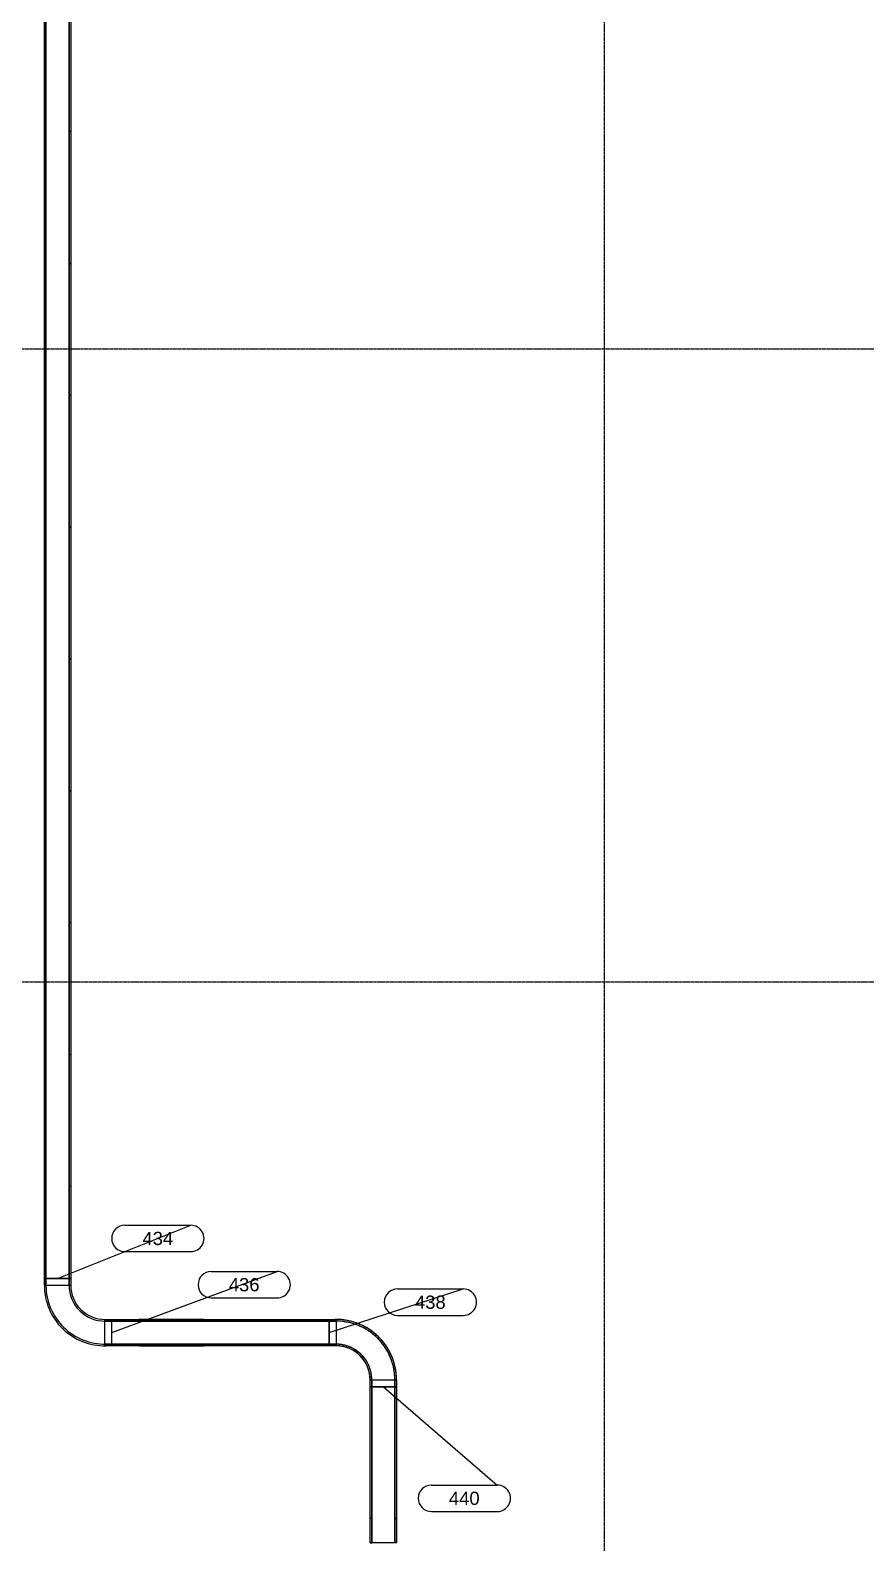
# Model space of a CAD drawing. Header units: inches. Extents: x -21257 to 11444, y 0 to 8704.
# Drawn here: x 1606 to 2366, y 3029 to 4406 of the extents above; entities that cross this region are included whole.
import ezdxf
from ezdxf.enums import TextEntityAlignment as Align

# ---------------------------------------------------------------- set-up
doc = ezdxf.new("R2010")
doc.units = ezdxf.units.IN
doc.header["$MEASUREMENT"] = 0
doc.linetypes.add('CENTER2', pattern=[1.125, 0.75, -0.125, 0.125, -0.125])
for name, color, linetype in [('400-CONV-LAYOUT', 1, 'Continuous'), ('400-CONV-NUMBERS', 1, 'Continuous'), ('Bldg_Cline', 8, 'CENTER2')]:
    doc.layers.add(name, color=color, linetype=linetype)
doc.styles.get("Standard").update_dxf_attribs({"font": 'helvl.shx'})

# ---------------------------------------------------------------- blocks, each defined once
blk = doc.blocks.new('DCBLOCK')
at = {"linetype": 'Continuous'}
for p, q in [((-0.625, 0), (0, 0)), ((-0.625, -0.25), (0, -0.25))]:
    blk.add_line(p, q, dxfattribs=at)
for centre, start, end in [((-0.625, -0.125), 90, 269.9999), ((0, -0.125), 269.9999, 90)]:
    blk.add_arc(centre, 0.125, start, end)
blk.add_attdef('FORTNAITEM', text='', height=0.125).set_placement((-0.313, -0.125), align=Align.MIDDLE_CENTER)
at = {"flags": 1}
blk.add_attdef('SERIALNUM', (-0.625, -0.344), '', height=0.125, dxfattribs=at)
blk = doc.blocks.new('Promise-US15-100330-00-10-003 Bldg Colums')
at = {"layer": 'Bldg_Cline'}
for p, q in [((1200, 7192), (1200, 8)), ((72, 3600), (6000, 3600)), ((72, 3024), (6000, 3024))]:
    blk.add_line(p, q, dxfattribs=at)

msp = doc.modelspace()

# ---------------------------------------------------------------- linework, layer by layer
at = {"layer": '400-CONV-LAYOUT', "linetype": 'Continuous'}
for p, q in [((1620.2, 4313.4, 330), (1618.7, 4313.4, 330)), ((1620.2, 4313.4, 323.5), (1618.7, 4313.4, 323.5)), ((1620.2, 4313.4, 330), (1620.2, 4313.4, 323.5)), ((1642.7, 4313.4, 330), (1641.2, 4313.4, 330)), ((1641.2, 4313.4, 330), (1641.2, 4313.4, 323.5)), ((1641.2, 4313.4, 323.5), (1642.7, 4313.4, 323.5)), ((1620.2, 4193.4, 330), (1618.7, 4193.4, 330)), ((1620.2, 4193.4, 323.5), (1618.7, 4193.4, 323.5)), ((1620.2, 4193.4, 330), (1620.2, 4193.4, 323.5)), ((1642.7, 4193.4, 330), (1641.2, 4193.4, 330)), ((1641.2, 4193.4, 330), (1641.2, 4193.4, 323.5)), ((1641.2, 4193.4, 323.5), (1642.7, 4193.4, 323.5)), ((1620.2, 4073.4, 330), (1618.7, 4073.4, 330)), ((1620.2, 4073.4, 323.5), (1618.7, 4073.4, 323.5)), ((1620.2, 4073.4, 330), (1620.2, 4073.4, 323.5)), ((1642.7, 4073.4, 330), (1641.2, 4073.4, 330)), ((1641.2, 4073.4, 330), (1641.2, 4073.4, 323.5)), ((1641.2, 4073.4, 323.5), (1642.7, 4073.4, 323.5)), ((1620.2, 3953.4, 330), (1618.7, 3953.4, 330)), ((1620.2, 3953.4, 323.5), (1618.7, 3953.4, 323.5)), ((1620.2, 3953.4, 330), (1620.2, 3953.4, 323.5)), ((1642.7, 3953.4, 330), (1641.2, 3953.4, 330)), ((1641.2, 3953.4, 330), (1641.2, 3953.4, 323.5)), ((1641.2, 3953.4, 323.5), (1642.7, 3953.4, 323.5)), ((1620.2, 3833.4, 330), (1618.7, 3833.4, 330)), ((1620.2, 3833.4, 323.5), (1618.7, 3833.4, 323.5)), ((1620.2, 3833.4, 330), (1620.2, 3833.4, 323.5)), ((1642.7, 3833.4, 330), (1641.2, 3833.4, 330)), ((1641.2, 3833.4, 330), (1641.2, 3833.4, 323.5)), ((1641.2, 3833.4, 323.5), (1642.7, 3833.4, 323.5)), ((1620.2, 3713.4, 330), (1618.7, 3713.4, 330)), ((1620.2, 3713.4, 323.5), (1618.7, 3713.4, 323.5)), ((1620.2, 3713.4, 330), (1620.2, 3713.4, 323.5)), ((1642.7, 3713.4, 330), (1641.2, 3713.4, 330)), ((1641.2, 3713.4, 330), (1641.2, 3713.4, 323.5)), ((1641.2, 3713.4, 323.5), (1642.7, 3713.4, 323.5)), ((1620.2, 3593.4, 330), (1618.7, 3593.4, 330)), ((1620.2, 3593.4, 323.5), (1618.7, 3593.4, 323.5)), ((1620.2, 3593.4, 330), (1620.2, 3593.4, 323.5)), ((1642.7, 3593.4, 330), (1641.2, 3593.4, 330)), ((1641.2, 3593.4, 330), (1641.2, 3593.4, 323.5)), ((1641.2, 3593.4, 323.5), (1642.7, 3593.4, 323.5)), ((1620.2, 3473.4, 330), (1618.7, 3473.4, 330)), ((1620.2, 3473.4, 323.5), (1618.7, 3473.4, 323.5)), ((1620.2, 3473.4, 330), (1620.2, 3473.4, 323.5)), ((1642.7, 3473.4, 330), (1641.2, 3473.4, 330)), ((1641.2, 3473.4, 330), (1641.2, 3473.4, 323.5)), ((1641.2, 3473.4, 323.5), (1642.7, 3473.4, 323.5)), ((1620.2, 3353.4, 330), (1618.7, 3353.4, 330)), ((1620.2, 3353.4, 323.5), (1618.7, 3353.4, 323.5)), ((1620.2, 3353.4, 330), (1620.2, 3353.4, 323.5)), ((1642.7, 3353.4, 330), (1641.2, 3353.4, 330)), ((1641.2, 3353.4, 330), (1641.2, 3353.4, 323.5)), ((1641.2, 3353.4, 323.5), (1642.7, 3353.4, 323.5)), ((1620.2, 3269.4, 320.5), (1618.7, 3269.4, 320.5)), ((1620.2, 3269.4, 330), (1618.7, 3269.4, 330)), ((1620.2, 3269.4, 323.5), (1618.7, 3269.4, 323.5)), ((1618.7, 3269.4, 330), (1620.2, 3269.4, 330)), ((1620.2, 3263.2, 320.5), (1618.7, 3263.2, 320.5)), ((1618.7, 3263.2, 330), (1620.2, 3263.2, 330)), ((1620.2, 3269.4, 330), (1620.2, 3269.4, 320.5)), ((1620.2, 3269.4, 330), (1620.2, 3269.4, 323.5)), ((1620.2, 3263.2, 330), (1620.2, 3263.2, 320.5)), ((1641.2, 3269.4, 320.5), (1642.7, 3269.4, 320.5)), ((1641.2, 3269.4, 330), (1641.2, 3269.4, 320.5)), ((1642.7, 3269.4, 330), (1641.2, 3269.4, 330)), ((1642.7, 3269.4, 323.5), (1641.2, 3269.4, 323.5)), ((1641.2, 3269.4, 323.5), (1641.2, 3269.4, 330)), ((1642.7, 3269.4, 330), (1641.2, 3269.4, 330)), ((1642.7, 3263.2, 320.5), (1641.2, 3263.2, 320.5)), ((1641.2, 3263.2, 320.5), (1641.2, 3263.2, 330)), ((1642.7, 3263.2, 330), (1641.2, 3263.2, 330)), ((1673.7, 3230.7, 320.5), (1673.7, 3232.2, 320.5)), ((1673.7, 3232.2, 330), (1673.7, 3230.7, 330)), ((1673.7, 3230.7, 330), (1673.7, 3230.7, 320.5)), ((1679.9, 3232.2, 320.5), (1679.9, 3230.7, 320.5)), ((1679.9, 3232.2, 330), (1679.9, 3230.7, 330)), ((1679.9, 3230.7, 320.5), (1679.9, 3230.7, 330)), ((1680, 3230.7, 323.5), (1680, 3232.2, 323.5)), ((1680, 3232.2, 330), (1680, 3230.7, 330)), ((1680, 3230.7, 330), (1680, 3230.7, 323.5)), ((1800, 3230.7, 323.5), (1800, 3232.2, 323.5)), ((1800, 3232.2, 330), (1800, 3230.7, 330)), ((1800, 3230.7, 330), (1800, 3230.7, 323.5)), ((1878, 3230.7, 320.5), (1878, 3232.2, 320.5)), ((1878, 3232.2, 330), (1878, 3230.7, 330)), ((1878, 3232.2, 323.5), (1878, 3230.7, 323.5)), ((1878, 3232.2, 330), (1878, 3230.7, 330)), ((1878, 3230.7, 330), (1878, 3230.7, 320.5)), ((1878, 3230.7, 323.5), (1878, 3230.7, 330)), ((1884.2, 3232.2, 320.5), (1884.2, 3230.7, 320.5)), ((1884.2, 3232.2, 330), (1884.2, 3230.7, 330)), ((1884.2, 3230.7, 320.5), (1884.2, 3230.7, 330)), ((1673.7, 3209.7, 320.5), (1673.7, 3208.2, 320.5)), ((1673.7, 3209.7, 330), (1673.7, 3209.7, 320.5)), ((1673.7, 3209.7, 330), (1673.7, 3208.2, 330)), ((1679.9, 3209.7, 320.5), (1679.9, 3208.2, 320.5)), ((1679.9, 3209.7, 330), (1679.9, 3209.7, 320.5)), ((1679.9, 3208.2, 330), (1679.9, 3209.7, 330)), ((1680, 3209.7, 323.5), (1680, 3208.2, 323.5)), ((1680, 3209.7, 330), (1680, 3209.7, 323.5)), ((1680, 3209.7, 330), (1680, 3208.2, 330)), ((1800, 3209.7, 323.5), (1800, 3208.2, 323.5)), ((1800, 3209.7, 330), (1800, 3209.7, 323.5)), ((1800, 3209.7, 330), (1800, 3208.2, 330)), ((1878, 3209.7, 320.5), (1878, 3208.2, 320.5)), ((1878, 3209.7, 330), (1878, 3209.7, 320.5)), ((1878, 3209.7, 330), (1878, 3208.2, 330)), ((1878, 3209.7, 323.5), (1878, 3208.2, 323.5)), ((1878, 3209.7, 330), (1878, 3209.7, 323.5)), ((1878, 3208.2, 330), (1878, 3209.7, 330)), ((1884.2, 3209.7, 320.5), (1884.2, 3208.2, 320.5)), ((1884.2, 3209.7, 330), (1884.2, 3209.7, 320.5)), ((1884.2, 3208.2, 330), (1884.2, 3209.7, 330)), ((1916.7, 3177.2, 320.5), (1915.2, 3177.2, 320.5)), ((1916.7, 3177.2, 330), (1915.2, 3177.2, 330)), ((1916.7, 3170.9, 323.5), (1915.2, 3170.9, 323.5)), ((1916.7, 3170.9, 330), (1915.2, 3170.9, 330)), ((1916.7, 3170.9, 320.5), (1915.2, 3170.9, 320.5)), ((1915.2, 3170.9, 330), (1916.7, 3170.9, 330)), ((1916.7, 3177.2, 330), (1916.7, 3177.2, 320.5)), ((1916.7, 3170.9, 330), (1916.7, 3170.9, 323.5)), ((1916.7, 3170.9, 330), (1916.7, 3170.9, 320.5)), ((1937.7, 3177.2, 320.5), (1939.2, 3177.2, 320.5)), ((1937.7, 3177.2, 330), (1937.7, 3177.2, 320.5)), ((1939.2, 3177.2, 330), (1937.7, 3177.2, 330)), ((1937.7, 3170.9, 323.5), (1939.2, 3170.9, 323.5)), ((1937.7, 3170.9, 330), (1937.7, 3170.9, 323.5)), ((1939.2, 3170.9, 330), (1937.7, 3170.9, 330)), ((1939.2, 3170.9, 320.5), (1937.7, 3170.9, 320.5)), ((1937.7, 3170.9, 320.5), (1937.7, 3170.9, 330)), ((1939.2, 3170.9, 330), (1937.7, 3170.9, 330)), ((1916.7, 3050.9, 330), (1915.2, 3050.9, 330)), ((1916.7, 3050.9, 323.5), (1915.2, 3050.9, 323.5)), ((1916.7, 3050.9, 330), (1916.7, 3050.9, 323.5)), ((1939.2, 3050.9, 330), (1937.7, 3050.9, 330)), ((1937.7, 3050.9, 330), (1937.7, 3050.9, 323.5)), ((1937.7, 3050.9, 323.5), (1939.2, 3050.9, 323.5)), ((1915.2, 3028.9, 330), (1916.7, 3028.9, 330)), ((1916.7, 3028.9, 323.5), (1915.2, 3028.9, 323.5)), ((1916.7, 3028.9, 330), (1916.7, 3028.9, 323.5)), ((1939.2, 3028.9, 330), (1937.7, 3028.9, 330)), ((1937.7, 3028.9, 323.5), (1937.7, 3028.9, 330)), ((1939.2, 3028.9, 323.5), (1937.7, 3028.9, 323.5))]:
    msp.add_line(p, q, dxfattribs=at)
at = {"layer": '400-CONV-LAYOUT'}
for points in [[(1939.2, 3177.2, 320.5), (1939.2, 3178.1, 320.5), (1939.2, 3179.1, 320.5), (1939.1, 3180.1, 320.5), (1939.1, 3181.1, 320.5), (1939, 3182, 320.5), (1938.9, 3183, 320.5), (1938.8, 3184, 320.5), (1938.7, 3184.9, 320.5), (1938.5, 3185.9, 320.5), (1938.4, 3186.8, 320.5), (1938.2, 3187.8, 320.5), (1938, 3188.7, 320.5), (1937.8, 3189.7, 320.5), (1937.5, 3190.6, 320.5), (1937.3, 3191.6, 320.5), (1937, 3192.5, 320.5), (1936.8, 3193.4, 320.5), (1936.5, 3194.4, 320.5), (1936.2, 3195.3, 320.5), (1935.8, 3196.2, 320.5), (1935.5, 3197.1, 320.5), (1935.1, 3198, 320.5), (1934.7, 3198.9, 320.5), (1934.4, 3199.8, 320.5), (1934, 3200.7, 320.5), (1933.5, 3201.5, 320.5), (1933.1, 3202.4, 320.5), (1932.6, 3203.3, 320.5), (1932.2, 3204.1, 320.5), (1931.7, 3205, 320.5), (1931.2, 3205.8, 320.5), (1930.7, 3206.6, 320.5), (1930.2, 3207.4, 320.5), (1929.6, 3208.2, 320.5), (1929.1, 3209, 320.5), (1928.5, 3209.8, 320.5), (1927.9, 3210.6, 320.5), (1927.3, 3211.4, 320.5), (1926.7, 3212.1, 320.5), (1926.1, 3212.9, 320.5), (1925.4, 3213.6, 320.5), (1924.8, 3214.3, 320.5), (1924.1, 3215, 320.5), (1923.5, 3215.7, 320.5), (1922.8, 3216.4, 320.5), (1922.1, 3217.1, 320.5), (1921.4, 3217.7, 320.5), (1920.6, 3218.4, 320.5), (1919.9, 3219, 320.5), (1919.2, 3219.6, 320.5), (1918.4, 3220.3, 320.5), (1917.6, 3220.9, 320.5), (1916.9, 3221.4, 320.5), (1916.1, 3222, 320.5), (1915.3, 3222.6, 320.5), (1914.5, 3223.1, 320.5), (1913.7, 3223.6, 320.5), (1912.8, 3224.1, 320.5), (1912, 3224.6, 320.5), (1911.2, 3225.1, 320.5), (1910.3, 3225.6, 320.5), (1909.5, 3226, 320.5), (1908.6, 3226.5, 320.5), (1907.7, 3226.9, 320.5), (1906.8, 3227.3, 320.5), (1905.9, 3227.7, 320.5), (1905, 3228.1, 320.5), (1904.1, 3228.4, 320.5), (1903.2, 3228.8, 320.5), (1902.3, 3229.1, 320.5), (1901.4, 3229.4, 320.5), (1900.5, 3229.7, 320.5), (1899.6, 3230, 320.5), (1898.6, 3230.3, 320.5), (1897.7, 3230.5, 320.5), (1896.7, 3230.7, 320.5), (1895.8, 3230.9, 320.5), (1894.8, 3231.1, 320.5), (1893.9, 3231.3, 320.5), (1892.9, 3231.5, 320.5), (1892, 3231.6, 320.5), (1891, 3231.8, 320.5), (1890, 3231.9, 320.5), (1889.1, 3232, 320.5), (1888.1, 3232, 320.5), (1887.1, 3232.1, 320.5), (1886.2, 3232.1, 320.5), (1885.2, 3232.2, 320.5), (1884.2, 3232.2, 320.5)], [(1937.7, 3177.2, 320.5), (1937.7, 3178.1, 320.5), (1937.7, 3179.1, 320.5), (1937.6, 3180, 320.5), (1937.6, 3180.9, 320.5), (1937.5, 3181.9, 320.5), (1937.4, 3182.8, 320.5), (1937.3, 3183.8, 320.5), (1937.2, 3184.7, 320.5), (1937, 3185.6, 320.5), (1936.9, 3186.6, 320.5), (1936.7, 3187.5, 320.5), (1936.5, 3188.4, 320.5), (1936.3, 3189.3, 320.5), (1936.1, 3190.3, 320.5), (1935.9, 3191.2, 320.5), (1935.6, 3192.1, 320.5), (1935.3, 3193, 320.5), (1935, 3193.9, 320.5), (1934.7, 3194.8, 320.5), (1934.4, 3195.7, 320.5), (1934.1, 3196.5, 320.5), (1933.7, 3197.4, 320.5), (1933.4, 3198.3, 320.5), (1933, 3199.2, 320.5), (1932.6, 3200, 320.5), (1932.2, 3200.9, 320.5), (1931.8, 3201.7, 320.5), (1931.3, 3202.5, 320.5), (1930.9, 3203.4, 320.5), (1930.4, 3204.2, 320.5), (1929.9, 3205, 320.5), (1929.4, 3205.8, 320.5), (1928.9, 3206.6, 320.5), (1928.4, 3207.4, 320.5), (1927.8, 3208.2, 320.5), (1927.3, 3208.9, 320.5), (1926.7, 3209.7, 320.5), (1926.1, 3210.4, 320.5), (1925.5, 3211.2, 320.5), (1924.9, 3211.9, 320.5), (1924.3, 3212.6, 320.5), (1923.7, 3213.3, 320.5), (1923, 3214, 320.5), (1922.4, 3214.7, 320.5), (1921.7, 3215.3, 320.5), (1921, 3216, 320.5), (1920.3, 3216.6, 320.5), (1919.6, 3217.3, 320.5), (1918.9, 3217.9, 320.5), (1918.2, 3218.5, 320.5), (1917.5, 3219.1, 320.5), (1916.7, 3219.7, 320.5), (1916, 3220.2, 320.5), (1915.2, 3220.8, 320.5), (1914.4, 3221.3, 320.5), (1913.7, 3221.8, 320.5), (1912.9, 3222.4, 320.5), (1912.1, 3222.9, 320.5), (1911.2, 3223.3, 320.5), (1910.4, 3223.8, 320.5), (1909.6, 3224.3, 320.5), (1908.8, 3224.7, 320.5), (1907.9, 3225.1, 320.5), (1907.1, 3225.5, 320.5), (1906.2, 3225.9, 320.5), (1905.4, 3226.3, 320.5), (1904.5, 3226.7, 320.5), (1903.6, 3227, 320.5), (1902.7, 3227.4, 320.5), (1901.8, 3227.7, 320.5), (1900.9, 3228, 320.5), (1900, 3228.3, 320.5), (1899.1, 3228.6, 320.5), (1898.2, 3228.8, 320.5), (1897.3, 3229, 320.5), (1896.4, 3229.3, 320.5), (1895.5, 3229.5, 320.5), (1894.5, 3229.7, 320.5), (1893.6, 3229.8, 320.5), (1892.7, 3230, 320.5), (1891.8, 3230.1, 320.5), (1890.8, 3230.3, 320.5), (1889.9, 3230.4, 320.5), (1888.9, 3230.5, 320.5), (1888, 3230.5, 320.5), (1887.1, 3230.6, 320.5), (1886.1, 3230.6, 320.5), (1885.2, 3230.7, 320.5), (1884.2, 3230.7, 320.5)], [(1916.7, 3177.2, 320.5), (1916.7, 3177.7, 320.5), (1916.7, 3178.3, 320.5), (1916.7, 3178.9, 320.5), (1916.6, 3179.5, 320.5), (1916.6, 3180, 320.5), (1916.5, 3180.6, 320.5), (1916.5, 3181.2, 320.5), (1916.4, 3181.7, 320.5), (1916.3, 3182.3, 320.5), (1916.2, 3182.9, 320.5), (1916.1, 3183.4, 320.5), (1916, 3184, 320.5), (1915.9, 3184.6, 320.5), (1915.7, 3185.1, 320.5), (1915.6, 3185.7, 320.5), (1915.4, 3186.2, 320.5), (1915.3, 3186.8, 320.5), (1915.1, 3187.3, 320.5), (1914.9, 3187.9, 320.5), (1914.7, 3188.4, 320.5), (1914.5, 3188.9, 320.5), (1914.3, 3189.5, 320.5), (1914.1, 3190, 320.5), (1913.8, 3190.5, 320.5), (1913.6, 3191.1, 320.5), (1913.4, 3191.6, 320.5), (1913.1, 3192.1, 320.5), (1912.8, 3192.6, 320.5), (1912.6, 3193.1, 320.5), (1912.3, 3193.6, 320.5), (1912, 3194.1, 320.5), (1911.7, 3194.6, 320.5), (1911.4, 3195, 320.5), (1911, 3195.5, 320.5), (1910.7, 3196, 320.5), (1910.4, 3196.5, 320.5), (1910, 3196.9, 320.5), (1909.7, 3197.4, 320.5), (1909.3, 3197.8, 320.5), (1909, 3198.3, 320.5), (1908.6, 3198.7, 320.5), (1908.2, 3199.1, 320.5), (1907.8, 3199.5, 320.5), (1907.4, 3199.9, 320.5), (1907, 3200.4, 320.5), (1906.6, 3200.8, 320.5), (1906.2, 3201.1, 320.5), (1905.7, 3201.5, 320.5), (1905.3, 3201.9, 320.5), (1904.9, 3202.3, 320.5), (1904.4, 3202.6, 320.5), (1904, 3203, 320.5), (1903.5, 3203.3, 320.5), (1903, 3203.7, 320.5), (1902.6, 3204, 320.5), (1902.1, 3204.3, 320.5), (1901.6, 3204.6, 320.5), (1901.1, 3204.9, 320.5), (1900.6, 3205.2, 320.5), (1900.1, 3205.5, 320.5), (1899.6, 3205.8, 320.5), (1899.1, 3206.1, 320.5), (1898.6, 3206.3, 320.5), (1898.1, 3206.6, 320.5), (1897.6, 3206.8, 320.5), (1897.1, 3207, 320.5), (1896.5, 3207.3, 320.5), (1896, 3207.5, 320.5), (1895.5, 3207.7, 320.5), (1894.9, 3207.9, 320.5), (1894.4, 3208, 320.5), (1893.8, 3208.2, 320.5), (1893.3, 3208.4, 320.5), (1892.7, 3208.5, 320.5), (1892.2, 3208.7, 320.5), (1891.6, 3208.8, 320.5), (1891.1, 3208.9, 320.5), (1890.5, 3209.1, 320.5), (1889.9, 3209.2, 320.5), (1889.4, 3209.3, 320.5), (1888.8, 3209.3, 320.5), (1888.2, 3209.4, 320.5), (1887.7, 3209.5, 320.5), (1887.1, 3209.5, 320.5), (1886.5, 3209.6, 320.5), (1885.9, 3209.6, 320.5), (1885.4, 3209.7, 320.5), (1884.8, 3209.7, 320.5), (1884.2, 3209.7, 320.5)], [(1915.2, 3177.2, 320.5), (1915.2, 3177.7, 320.5), (1915.2, 3178.3, 320.5), (1915.2, 3178.8, 320.5), (1915.1, 3179.4, 320.5), (1915.1, 3179.9, 320.5), (1915, 3180.4, 320.5), (1915, 3181, 320.5), (1914.9, 3181.5, 320.5), (1914.8, 3182.1, 320.5), (1914.7, 3182.6, 320.5), (1914.6, 3183.2, 320.5), (1914.5, 3183.7, 320.5), (1914.4, 3184.2, 320.5), (1914.3, 3184.8, 320.5), (1914.1, 3185.3, 320.5), (1914, 3185.8, 320.5), (1913.8, 3186.3, 320.5), (1913.7, 3186.9, 320.5), (1913.5, 3187.4, 320.5), (1913.3, 3187.9, 320.5), (1913.1, 3188.4, 320.5), (1912.9, 3188.9, 320.5), (1912.7, 3189.4, 320.5), (1912.5, 3189.9, 320.5), (1912.2, 3190.4, 320.5), (1912, 3190.9, 320.5), (1911.8, 3191.4, 320.5), (1911.5, 3191.9, 320.5), (1911.2, 3192.4, 320.5), (1911, 3192.8, 320.5), (1910.7, 3193.3, 320.5), (1910.4, 3193.8, 320.5), (1910.1, 3194.2, 320.5), (1909.8, 3194.7, 320.5), (1909.5, 3195.1, 320.5), (1909.2, 3195.6, 320.5), (1908.8, 3196, 320.5), (1908.5, 3196.4, 320.5), (1908.2, 3196.9, 320.5), (1907.8, 3197.3, 320.5), (1907.5, 3197.7, 320.5), (1907.1, 3198.1, 320.5), (1906.7, 3198.5, 320.5), (1906.3, 3198.9, 320.5), (1905.9, 3199.3, 320.5), (1905.6, 3199.7, 320.5), (1905.2, 3200, 320.5), (1904.7, 3200.4, 320.5), (1904.3, 3200.8, 320.5), (1903.9, 3201.1, 320.5), (1903.5, 3201.5, 320.5), (1903.1, 3201.8, 320.5), (1902.6, 3202.1, 320.5), (1902.2, 3202.4, 320.5), (1901.7, 3202.8, 320.5), (1901.3, 3203.1, 320.5), (1900.8, 3203.4, 320.5), (1900.3, 3203.6, 320.5), (1899.9, 3203.9, 320.5), (1899.4, 3204.2, 320.5), (1898.9, 3204.5, 320.5), (1898.4, 3204.7, 320.5), (1898, 3205, 320.5), (1897.5, 3205.2, 320.5), (1897, 3205.4, 320.5), (1896.5, 3205.7, 320.5), (1896, 3205.9, 320.5), (1895.5, 3206.1, 320.5), (1894.9, 3206.3, 320.5), (1894.4, 3206.4, 320.5), (1893.9, 3206.6, 320.5), (1893.4, 3206.8, 320.5), (1892.9, 3206.9, 320.5), (1892.3, 3207.1, 320.5), (1891.8, 3207.2, 320.5), (1891.3, 3207.4, 320.5), (1890.7, 3207.5, 320.5), (1890.2, 3207.6, 320.5), (1889.7, 3207.7, 320.5), (1889.1, 3207.8, 320.5), (1888.6, 3207.9, 320.5), (1888, 3207.9, 320.5), (1887.5, 3208, 320.5), (1887, 3208.1, 320.5), (1886.4, 3208.1, 320.5), (1885.9, 3208.1, 320.5), (1885.3, 3208.2, 320.5), (1884.8, 3208.2, 320.5), (1884.2, 3208.2, 320.5)]]:
    msp.add_polyline3d(points, dxfattribs=at)
for centre, radius, start, end in [((1673.7, 3263.2, 320.5), 55, 180, 271), ((1673.7, 3263.2, 330), 55, 180, 271), ((1673.7, 3263.2, 320.5), 53.5, 180, 271), ((1673.7, 3263.2, 330), 53.5, 180, 271), ((1673.7, 3263.2, 320.5), 32.5, 180, 271), ((1673.7, 3263.2, 330), 32.5, 180, 271), ((1673.7, 3263.2, 320.5), 31, 180, 271), ((1673.7, 3263.2, 330), 31, 180, 271), ((1884.2, 3177.2, 330), 55, 360, 91), ((1884.2, 3177.2, 330), 53.5, 360, 91), ((1884.2, 3177.2, 330), 32.5, 360, 91), ((1884.2, 3177.2, 330), 31, 360, 91)]:
    msp.add_arc(centre, radius, start, end, dxfattribs=at)
for points in [[(1620.2, 4553.4, 330), (1620.2, 3269.4, 330), (1618.7, 3269.4, 330), (1618.7, 4553.4, 330)], [(1620.2, 4553.4, 323.5), (1620.2, 3269.4, 323.5), (1618.7, 3269.4, 323.5), (1618.7, 4553.4, 323.5)], [(1620.2, 4553.4, 330), (1620.2, 3269.4, 330), (1620.2, 3269.4, 323.5), (1620.2, 4553.4, 323.5)], [(1641.2, 4553.4, 330), (1641.2, 3269.4, 330), (1620.2, 3269.4, 330), (1620.2, 4553.4, 330)], [(1642.7, 4553.4, 330), (1642.7, 3269.4, 330), (1641.2, 3269.4, 330), (1641.2, 4553.4, 330)], [(1642.7, 4553.4, 323.5), (1642.7, 3269.4, 323.5), (1641.2, 3269.4, 323.5), (1641.2, 4553.4, 323.5)], [(1641.2, 4553.4, 330), (1641.2, 3269.4, 330), (1641.2, 3269.4, 323.5), (1641.2, 4553.4, 323.5)], [(1620.2, 3269.4, 320.5), (1620.2, 3263.2, 320.5), (1618.7, 3263.2, 320.5), (1618.7, 3269.4, 320.5)], [(1620.2, 3269.4, 330), (1620.2, 3263.2, 330), (1618.7, 3263.2, 330), (1618.7, 3269.4, 330)], [(1641.2, 3269.4, 330), (1641.2, 3263.2, 330), (1620.2, 3263.2, 330), (1620.2, 3269.4, 330)], [(1620.2, 3269.4, 330), (1620.2, 3263.2, 330), (1620.2, 3263.2, 320.5), (1620.2, 3269.4, 320.5)], [(1641.2, 3269.4, 330), (1641.2, 3263.2, 330), (1641.2, 3263.2, 320.5), (1641.2, 3269.4, 320.5)], [(1642.7, 3269.4, 320.5), (1642.7, 3263.2, 320.5), (1641.2, 3263.2, 320.5), (1641.2, 3269.4, 320.5)], [(1642.7, 3269.4, 330), (1642.7, 3263.2, 330), (1641.2, 3263.2, 330), (1641.2, 3269.4, 330)], [(1673.7, 3232.2, 320.5), (1679.9, 3232.2, 320.5), (1679.9, 3230.7, 320.5), (1673.7, 3230.7, 320.5)], [(1673.7, 3232.2, 330), (1679.9, 3232.2, 330), (1679.9, 3230.7, 330), (1673.7, 3230.7, 330)], [(1673.7, 3230.7, 330), (1679.9, 3230.7, 330), (1679.9, 3209.7, 330), (1673.7, 3209.7, 330)], [(1673.7, 3230.7, 330), (1679.9, 3230.7, 330), (1679.9, 3230.7, 320.5), (1673.7, 3230.7, 320.5)], [(1680, 3232.2, 323.5), (1878, 3232.2, 323.5), (1878, 3230.7, 323.5), (1680, 3230.7, 323.5)], [(1680, 3232.2, 330), (1878, 3232.2, 330), (1878, 3230.7, 330), (1680, 3230.7, 330)], [(1680, 3230.7, 330), (1878, 3230.7, 330), (1878, 3209.7, 330), (1680, 3209.7, 330)], [(1680, 3230.7, 330), (1878, 3230.7, 330), (1878, 3230.7, 323.5), (1680, 3230.7, 323.5)], [(1726, 3232.2, 323.5), (1726, 3232.2, 311.2), (1705, 3232.2, 323.5), (1726, 3232.2, 323.5)], [(1764.2, 3232.2, 323.5), (1764.2, 3232.2, 311.2), (1726, 3232.2, 311.2), (1726, 3232.2, 323.5)], [(1878, 3232.2, 320.5), (1884.2, 3232.2, 320.5), (1884.2, 3230.7, 320.5), (1878, 3230.7, 320.5)], [(1878, 3232.2, 330), (1884.2, 3232.2, 330), (1884.2, 3230.7, 330), (1878, 3230.7, 330)], [(1878, 3230.7, 330), (1884.2, 3230.7, 330), (1884.2, 3209.7, 330), (1878, 3209.7, 330)], [(1878, 3230.7, 330), (1884.2, 3230.7, 330), (1884.2, 3230.7, 320.5), (1878, 3230.7, 320.5)], [(1673.7, 3209.7, 330), (1679.9, 3209.7, 330), (1679.9, 3209.7, 320.5), (1673.7, 3209.7, 320.5)], [(1673.7, 3209.7, 320.5), (1679.9, 3209.7, 320.5), (1679.9, 3208.2, 320.5), (1673.7, 3208.2, 320.5)], [(1673.7, 3209.7, 330), (1679.9, 3209.7, 330), (1679.9, 3208.2, 330), (1673.7, 3208.2, 330)], [(1680, 3209.7, 330), (1878, 3209.7, 330), (1878, 3209.7, 323.5), (1680, 3209.7, 323.5)], [(1680, 3209.7, 323.5), (1878, 3209.7, 323.5), (1878, 3208.2, 323.5), (1680, 3208.2, 323.5)], [(1680, 3209.7, 330), (1878, 3209.7, 330), (1878, 3208.2, 330), (1680, 3208.2, 330)], [(1726, 3208.2, 323.5), (1726, 3208.2, 311.2), (1705, 3208.2, 323.5), (1726, 3208.2, 323.5)], [(1764.2, 3208.2, 323.5), (1764.2, 3208.2, 311.2), (1726, 3208.2, 311.2), (1726, 3208.2, 323.5)], [(1878, 3209.7, 330), (1884.2, 3209.7, 330), (1884.2, 3209.7, 320.5), (1878, 3209.7, 320.5)], [(1878, 3209.7, 320.5), (1884.2, 3209.7, 320.5), (1884.2, 3208.2, 320.5), (1878, 3208.2, 320.5)], [(1878, 3209.7, 330), (1884.2, 3209.7, 330), (1884.2, 3208.2, 330), (1878, 3208.2, 330)], [(1916.7, 3177.2, 320.5), (1916.7, 3170.9, 320.5), (1915.2, 3170.9, 320.5), (1915.2, 3177.2, 320.5)], [(1916.7, 3177.2, 330), (1916.7, 3170.9, 330), (1915.2, 3170.9, 330), (1915.2, 3177.2, 330)], [(1916.7, 3170.9, 330), (1916.7, 3028.9, 330), (1915.2, 3028.9, 330), (1915.2, 3170.9, 330)], [(1916.7, 3170.9, 323.5), (1916.7, 3028.9, 323.5), (1915.2, 3028.9, 323.5), (1915.2, 3170.9, 323.5)], [(1937.7, 3177.2, 330), (1937.7, 3170.9, 330), (1916.7, 3170.9, 330), (1916.7, 3177.2, 330)], [(1916.7, 3177.2, 330), (1916.7, 3170.9, 330), (1916.7, 3170.9, 320.5), (1916.7, 3177.2, 320.5)], [(1916.7, 3170.9, 330), (1916.7, 3028.9, 330), (1916.7, 3028.9, 323.5), (1916.7, 3170.9, 323.5)], [(1937.7, 3170.9, 330), (1937.7, 3028.9, 330), (1916.7, 3028.9, 330), (1916.7, 3170.9, 330)], [(1937.7, 3177.2, 330), (1937.7, 3170.9, 330), (1937.7, 3170.9, 320.5), (1937.7, 3177.2, 320.5)], [(1939.2, 3177.2, 320.5), (1939.2, 3170.9, 320.5), (1937.7, 3170.9, 320.5), (1937.7, 3177.2, 320.5)], [(1939.2, 3177.2, 330), (1939.2, 3170.9, 330), (1937.7, 3170.9, 330), (1937.7, 3177.2, 330)], [(1939.2, 3170.9, 330), (1939.2, 3028.9, 330), (1937.7, 3028.9, 330), (1937.7, 3170.9, 330)], [(1939.2, 3170.9, 323.5), (1939.2, 3028.9, 323.5), (1937.7, 3028.9, 323.5), (1937.7, 3170.9, 323.5)], [(1937.7, 3170.9, 330), (1937.7, 3028.9, 330), (1937.7, 3028.9, 323.5), (1937.7, 3170.9, 323.5)]]:
    msp.add_3dface(points, dxfattribs=at)
at = {"layer": '400-CONV-LAYOUT', "invisible_edges": 15}
for points in [[(1620.6, 3248.8, 330), (1618.7, 3263.2, 330), (1620.2, 3263.2, 330), (1622.1, 3249.2, 330)], [(1620.6, 3248.8, 320.5), (1618.7, 3263.2, 320.5), (1620.2, 3263.2, 320.5), (1622.1, 3249.2, 320.5)], [(1642.3, 3254.7, 330), (1641.2, 3263.2, 330), (1620.2, 3263.2, 330), (1622.1, 3249.2, 330)], [(1643.8, 3255.1, 330), (1642.7, 3263.2, 330), (1641.2, 3263.2, 330), (1642.3, 3254.7, 330)], [(1643.8, 3255.1, 320.5), (1642.7, 3263.2, 320.5), (1641.2, 3263.2, 320.5), (1642.3, 3254.7, 320.5)], [(1626.1, 3235.7, 320.5), (1620.6, 3248.9, 320.5), (1622, 3249.3, 320.5), (1627.4, 3236.4, 320.5)], [(1626.2, 3235.4, 330), (1620.6, 3248.8, 330), (1622.1, 3249.2, 330), (1627.5, 3236.2, 330)], [(1626.2, 3235.4, 320.5), (1620.6, 3248.8, 320.5), (1622.1, 3249.2, 320.5), (1627.5, 3236.2, 320.5)], [(1626.2, 3235.4, 330), (1620.6, 3248.8, 330), (1622.1, 3249.2, 330), (1627.5, 3236.2, 330)], [(1626.2, 3235.4, 320.5), (1620.6, 3248.8, 320.5), (1622.1, 3249.2, 320.5), (1627.5, 3236.2, 320.5)], [(1626.2, 3235.4, 330), (1620.6, 3248.8, 330), (1622.1, 3249.2, 330), (1627.5, 3236.2, 330)], [(1626.2, 3235.4, 320.5), (1620.6, 3248.8, 320.5), (1622.1, 3249.2, 320.5), (1627.5, 3236.2, 320.5)], [(1626.2, 3235.4, 330), (1620.6, 3248.8, 330), (1622.1, 3249.2, 330), (1627.5, 3236.2, 330)], [(1645.6, 3246.8, 330), (1642.3, 3254.7, 330), (1622.1, 3249.2, 330), (1627.5, 3236.2, 330)], [(1645.6, 3246.8, 330), (1642.3, 3254.7, 330), (1622.1, 3249.2, 330), (1627.5, 3236.2, 330)], [(1645.7, 3246.8, 330), (1642.3, 3254.7, 330), (1622.1, 3249.2, 330), (1627.5, 3236.2, 330)], [(1645.7, 3246.8, 330), (1642.3, 3254.7, 330), (1622.1, 3249.2, 330), (1627.5, 3236.2, 330)], [(1646.9, 3247.7, 320.5), (1643.8, 3255.2, 320.5), (1642.3, 3254.8, 320.5), (1645.6, 3246.9, 320.5)], [(1646.9, 3247.5, 330), (1643.8, 3255.1, 330), (1642.3, 3254.7, 330), (1645.6, 3246.8, 330)], [(1646.9, 3247.5, 320.5), (1643.8, 3255.1, 320.5), (1642.3, 3254.7, 320.5), (1645.6, 3246.8, 320.5)], [(1646.9, 3247.5, 330), (1643.8, 3255.1, 330), (1642.3, 3254.7, 330), (1645.6, 3246.8, 330)], [(1646.9, 3247.5, 320.5), (1643.8, 3255.1, 320.5), (1642.3, 3254.7, 320.5), (1645.6, 3246.8, 320.5)], [(1647, 3247.5, 330), (1643.8, 3255.1, 330), (1642.3, 3254.7, 330), (1645.7, 3246.8, 330)], [(1647, 3247.5, 320.5), (1643.8, 3255.1, 320.5), (1642.3, 3254.7, 320.5), (1645.7, 3246.8, 320.5)], [(1647, 3247.5, 330), (1643.8, 3255.1, 330), (1642.3, 3254.7, 330), (1645.7, 3246.8, 330)], [(1634.8, 3224.3, 320.5), (1626.1, 3235.7, 320.5), (1627.4, 3236.4, 320.5), (1635.9, 3225.3, 320.5)], [(1635.1, 3224, 330), (1626.2, 3235.4, 330), (1627.5, 3236.2, 330), (1636.2, 3225, 330)], [(1635.1, 3224, 320.5), (1626.2, 3235.4, 320.5), (1627.5, 3236.2, 320.5), (1636.2, 3225, 320.5)], [(1635.1, 3224, 330), (1626.2, 3235.4, 330), (1627.5, 3236.2, 330), (1636.2, 3225, 330)], [(1635.1, 3224, 320.5), (1626.2, 3235.4, 320.5), (1627.5, 3236.2, 320.5), (1636.2, 3225, 320.5)], [(1635.2, 3223.9, 330), (1626.2, 3235.4, 330), (1627.5, 3236.2, 330), (1636.2, 3225, 330)], [(1635.2, 3223.9, 320.5), (1626.2, 3235.4, 320.5), (1627.5, 3236.2, 320.5), (1636.2, 3225, 320.5)], [(1635.2, 3223.9, 330), (1626.2, 3235.4, 330), (1627.5, 3236.2, 330), (1636.2, 3225, 330)], [(1650.9, 3240, 330), (1645.6, 3246.8, 330), (1627.5, 3236.2, 330), (1636.2, 3225, 330)], [(1650.9, 3240, 330), (1645.6, 3246.8, 330), (1627.5, 3236.2, 330), (1636.2, 3225, 330)], [(1650.9, 3240, 330), (1645.7, 3246.8, 330), (1627.5, 3236.2, 330), (1636.2, 3225, 330)], [(1650.9, 3240, 330), (1645.7, 3246.8, 330), (1627.5, 3236.2, 330), (1636.2, 3225, 330)], [(1657.8, 3234.9, 330), (1650.9, 3240, 330), (1636.2, 3225, 330), (1647.5, 3216.6, 330)], [(1657.8, 3234.9, 330), (1650.9, 3240, 330), (1636.2, 3225, 330), (1647.5, 3216.6, 330)], [(1657.8, 3234.8, 330), (1650.9, 3240, 330), (1636.2, 3225, 330), (1647.5, 3216.5, 330)], [(1657.8, 3234.8, 330), (1650.9, 3240, 330), (1636.2, 3225, 330), (1647.5, 3216.5, 330)], [(1651.8, 3241.3, 320.5), (1646.9, 3247.7, 320.5), (1645.6, 3246.9, 320.5), (1650.7, 3240.2, 320.5)], [(1652, 3241.1, 330), (1646.9, 3247.5, 330), (1645.6, 3246.8, 330), (1650.9, 3240, 330)], [(1652, 3241.1, 320.5), (1646.9, 3247.5, 320.5), (1645.6, 3246.8, 320.5), (1650.9, 3240, 320.5)], [(1652, 3241.1, 330), (1646.9, 3247.5, 330), (1645.6, 3246.8, 330), (1650.9, 3240, 330)], [(1652, 3241.1, 320.5), (1646.9, 3247.5, 320.5), (1645.6, 3246.8, 320.5), (1650.9, 3240, 320.5)], [(1652, 3241.1, 330), (1647, 3247.5, 330), (1645.7, 3246.8, 330), (1650.9, 3240, 330)], [(1652, 3241.1, 320.5), (1647, 3247.5, 320.5), (1645.7, 3246.8, 320.5), (1650.9, 3240, 320.5)], [(1652, 3241.1, 330), (1647, 3247.5, 330), (1645.7, 3246.8, 330), (1650.9, 3240, 330)], [(1658.2, 3236.3, 320.5), (1651.8, 3241.3, 320.5), (1650.7, 3240.2, 320.5), (1657.5, 3235, 320.5)], [(1658.5, 3236.2, 330), (1652, 3241.1, 330), (1650.9, 3240, 330), (1657.8, 3234.9, 330)], [(1658.5, 3236.2, 320.5), (1652, 3241.1, 320.5), (1650.9, 3240, 320.5), (1657.8, 3234.9, 320.5)], [(1658.5, 3236.2, 330), (1652, 3241.1, 330), (1650.9, 3240, 330), (1657.8, 3234.9, 330)], [(1658.5, 3236.2, 320.5), (1652, 3241.1, 320.5), (1650.9, 3240, 320.5), (1657.8, 3234.9, 320.5)], [(1658.5, 3236.1, 330), (1652, 3241.1, 330), (1650.9, 3240, 330), (1657.8, 3234.8, 330)], [(1658.5, 3236.1, 320.5), (1652, 3241.1, 320.5), (1650.9, 3240, 320.5), (1657.8, 3234.8, 320.5)], [(1658.5, 3236.1, 330), (1652, 3241.1, 330), (1650.9, 3240, 330), (1657.8, 3234.8, 330)], [(1665.7, 3233.2, 320.5), (1658.2, 3236.3, 320.5), (1657.5, 3235, 320.5), (1665.3, 3231.8, 320.5)], [(1666.1, 3233.1, 330), (1658.5, 3236.2, 330), (1657.8, 3234.9, 330), (1665.7, 3231.7, 330)], [(1666.1, 3233.1, 320.5), (1658.5, 3236.2, 320.5), (1657.8, 3234.9, 320.5), (1665.7, 3231.7, 320.5)], [(1666.1, 3233.1, 330), (1658.5, 3236.2, 330), (1657.8, 3234.9, 330), (1665.7, 3231.7, 330)], [(1666.1, 3233.1, 320.5), (1658.5, 3236.2, 320.5), (1657.8, 3234.9, 320.5), (1665.7, 3231.7, 320.5)], [(1666.1, 3233.1, 330), (1658.5, 3236.1, 330), (1657.8, 3234.8, 330), (1665.8, 3231.7, 330)], [(1666.1, 3233.1, 320.5), (1658.5, 3236.1, 320.5), (1657.8, 3234.8, 320.5), (1665.8, 3231.7, 320.5)], [(1666.1, 3233.1, 330), (1658.5, 3236.1, 330), (1657.8, 3234.8, 330), (1665.8, 3231.7, 330)], [(1646.2, 3215.5, 320.5), (1634.8, 3224.3, 320.5), (1635.9, 3225.3, 320.5), (1647, 3216.8, 320.5)], [(1646.8, 3215.3, 330), (1635.1, 3224, 330), (1636.2, 3225, 330), (1647.5, 3216.6, 330)], [(1646.8, 3215.3, 320.5), (1635.1, 3224, 320.5), (1636.2, 3225, 320.5), (1647.5, 3216.6, 320.5)], [(1646.8, 3215.3, 330), (1635.1, 3224, 330), (1636.2, 3225, 330), (1647.5, 3216.6, 330)], [(1646.8, 3215.3, 320.5), (1635.1, 3224, 320.5), (1636.2, 3225, 320.5), (1647.5, 3216.6, 320.5)], [(1646.8, 3215.2, 330), (1635.2, 3223.9, 330), (1636.2, 3225, 330), (1647.5, 3216.5, 330)], [(1646.8, 3215.2, 320.5), (1635.2, 3223.9, 320.5), (1636.2, 3225, 320.5), (1647.5, 3216.5, 320.5)], [(1646.8, 3215.2, 330), (1635.2, 3223.9, 330), (1636.2, 3225, 330), (1647.5, 3216.5, 330)], [(1665.7, 3231.7, 330), (1657.8, 3234.9, 330), (1647.5, 3216.6, 330), (1660.6, 3211.3, 330)], [(1665.7, 3231.7, 330), (1657.8, 3234.9, 330), (1647.5, 3216.6, 330), (1660.6, 3211.3, 330)], [(1665.8, 3231.7, 330), (1657.8, 3234.8, 330), (1647.5, 3216.5, 330), (1660.6, 3211.3, 330)], [(1665.8, 3231.7, 330), (1657.8, 3234.8, 330), (1647.5, 3216.5, 330), (1660.6, 3211.3, 330)], [(1674.3, 3230.7, 330), (1665.7, 3231.7, 330), (1660.6, 3211.3, 330), (1674.6, 3209.7, 330)], [(1674.3, 3230.7, 330), (1665.7, 3231.7, 330), (1660.6, 3211.3, 330), (1674.6, 3209.7, 330)], [(1674.3, 3230.7, 330), (1665.8, 3231.7, 330), (1660.6, 3211.3, 330), (1674.7, 3209.7, 330)], [(1674.3, 3230.7, 330), (1665.8, 3231.7, 330), (1660.6, 3211.3, 330), (1674.7, 3209.7, 330)], [(1673.7, 3232.2, 320.5), (1665.7, 3233.2, 320.5), (1665.3, 3231.8, 320.5), (1673.7, 3230.7, 320.5)], [(1674.2, 3232.2, 330), (1666.1, 3233.1, 330), (1665.7, 3231.7, 330), (1674.3, 3230.7, 330)], [(1674.2, 3232.2, 320.5), (1666.1, 3233.1, 320.5), (1665.7, 3231.7, 320.5), (1674.3, 3230.7, 320.5)], [(1674.2, 3232.2, 330), (1666.1, 3233.1, 330), (1665.7, 3231.7, 330), (1674.3, 3230.7, 330)], [(1674.2, 3232.2, 320.5), (1666.1, 3233.1, 320.5), (1665.7, 3231.7, 320.5), (1674.3, 3230.7, 320.5)], [(1674.3, 3232.2, 330), (1666.1, 3233.1, 330), (1665.8, 3231.7, 330), (1674.3, 3230.7, 330)], [(1674.3, 3232.2, 320.5), (1666.1, 3233.1, 320.5), (1665.8, 3231.7, 320.5), (1674.3, 3230.7, 320.5)], [(1674.3, 3232.2, 330), (1666.1, 3233.1, 330), (1665.8, 3231.7, 330), (1674.3, 3230.7, 330)], [(1897.7, 3230.5, 330), (1883.3, 3232.2, 330), (1883.3, 3230.7, 330), (1897.3, 3229, 330)], [(1892.2, 3208.7, 330), (1883.7, 3209.7, 330), (1883.3, 3230.7, 330), (1897.3, 3229, 330)], [(1898.5, 3230.3, 320.5), (1884.2, 3232.2, 320.5), (1884.2, 3230.7, 320.5), (1898.1, 3228.8, 320.5)], [(1900.1, 3205.5, 330), (1892.2, 3208.7, 330), (1897.3, 3229, 330), (1910.4, 3223.8, 330)], [(1900.1, 3205.5, 330), (1892.2, 3208.7, 330), (1897.3, 3229, 330), (1910.4, 3223.8, 330)], [(1900.1, 3205.5, 330), (1892.2, 3208.7, 330), (1897.3, 3229, 330), (1910.4, 3223.8, 330)], [(1911.2, 3225.1, 330), (1897.7, 3230.5, 330), (1897.3, 3229, 330), (1910.4, 3223.8, 330)], [(1911.2, 3225.1, 330), (1897.7, 3230.5, 330), (1897.3, 3229, 330), (1910.4, 3223.8, 330)], [(1911.2, 3225.1, 330), (1897.7, 3230.5, 330), (1897.3, 3229, 330), (1910.4, 3223.8, 330)], [(1911.7, 3224.8, 320.5), (1898.5, 3230.3, 320.5), (1898.1, 3228.8, 320.5), (1911, 3223.5, 320.5)], [(1911.7, 3224.8, 320.5), (1898.5, 3230.3, 320.5), (1898.1, 3228.8, 320.5), (1911, 3223.5, 320.5)], [(1911.7, 3224.8, 320.5), (1898.5, 3230.3, 320.5), (1898.1, 3228.8, 320.5), (1911, 3223.5, 320.5)], [(1907, 3200.4, 330), (1900.1, 3205.5, 330), (1910.4, 3223.8, 330), (1921.7, 3215.3, 330)], [(1907, 3200.4, 330), (1900.1, 3205.5, 330), (1910.4, 3223.8, 330), (1921.7, 3215.3, 330)], [(1907, 3200.4, 330), (1900.1, 3205.5, 330), (1910.4, 3223.8, 330), (1921.7, 3215.3, 330)], [(1922.8, 3216.4, 330), (1911.2, 3225.1, 330), (1910.4, 3223.8, 330), (1921.7, 3215.3, 330)], [(1922.8, 3216.4, 330), (1911.2, 3225.1, 330), (1910.4, 3223.8, 330), (1921.7, 3215.3, 330)], [(1922.8, 3216.4, 330), (1911.2, 3225.1, 330), (1910.4, 3223.8, 330), (1921.7, 3215.3, 330)], [(1923.1, 3216.1, 320.5), (1911.7, 3224.8, 320.5), (1911, 3223.5, 320.5), (1922.1, 3215, 320.5)], [(1923.1, 3216.1, 320.5), (1911.7, 3224.8, 320.5), (1911, 3223.5, 320.5), (1922.1, 3215, 320.5)], [(1923.1, 3216.1, 320.5), (1911.7, 3224.8, 320.5), (1911, 3223.5, 320.5), (1922.1, 3215, 320.5)], [(1659.5, 3210.1, 320.5), (1646.2, 3215.5, 320.5), (1647, 3216.8, 320.5), (1659.9, 3211.5, 320.5)], [(1660.2, 3209.9, 330), (1646.8, 3215.3, 330), (1647.5, 3216.6, 330), (1660.6, 3211.3, 330)], [(1660.2, 3209.9, 320.5), (1646.8, 3215.3, 320.5), (1647.5, 3216.6, 320.5), (1660.6, 3211.3, 320.5)], [(1660.2, 3209.9, 330), (1646.8, 3215.3, 330), (1647.5, 3216.6, 330), (1660.6, 3211.3, 330)], [(1660.2, 3209.9, 320.5), (1646.8, 3215.3, 320.5), (1647.5, 3216.6, 320.5), (1660.6, 3211.3, 320.5)], [(1660.3, 3209.8, 330), (1646.8, 3215.2, 330), (1647.5, 3216.5, 330), (1660.6, 3211.3, 330)], [(1660.3, 3209.8, 320.5), (1646.8, 3215.2, 320.5), (1647.5, 3216.5, 320.5), (1660.6, 3211.3, 320.5)], [(1660.3, 3209.8, 330), (1646.8, 3215.2, 330), (1647.5, 3216.5, 330), (1660.6, 3211.3, 330)], [(1673.7, 3208.2, 320.5), (1659.5, 3210.1, 320.5), (1659.9, 3211.5, 320.5), (1673.7, 3209.7, 320.5)], [(1674.7, 3208.2, 330), (1660.2, 3209.9, 330), (1660.6, 3211.3, 330), (1674.6, 3209.7, 330)], [(1674.7, 3208.2, 320.5), (1660.2, 3209.9, 320.5), (1660.6, 3211.3, 320.5), (1674.6, 3209.7, 320.5)], [(1674.7, 3208.2, 330), (1660.2, 3209.9, 330), (1660.6, 3211.3, 330), (1674.6, 3209.7, 330)], [(1674.7, 3208.2, 320.5), (1660.2, 3209.9, 320.5), (1660.6, 3211.3, 320.5), (1674.6, 3209.7, 320.5)], [(1674.7, 3208.2, 330), (1660.3, 3209.8, 330), (1660.6, 3211.3, 330), (1674.7, 3209.7, 330)], [(1674.7, 3208.2, 320.5), (1660.3, 3209.8, 320.5), (1660.6, 3211.3, 320.5), (1674.7, 3209.7, 320.5)], [(1674.7, 3208.2, 330), (1660.3, 3209.8, 330), (1660.6, 3211.3, 330), (1674.7, 3209.7, 330)], [(1891.8, 3207.2, 330), (1883.7, 3208.2, 330), (1883.7, 3209.7, 330), (1892.2, 3208.7, 330)], [(1892.2, 3207.1, 320.5), (1884.2, 3208.2, 320.5), (1884.2, 3209.7, 320.5), (1892.6, 3208.6, 320.5)], [(1899.4, 3204.2, 330), (1891.8, 3207.2, 330), (1892.2, 3208.7, 330), (1900.1, 3205.5, 330)], [(1899.4, 3204.2, 330), (1891.8, 3207.2, 330), (1892.2, 3208.7, 330), (1900.1, 3205.5, 330)], [(1899.4, 3204.2, 330), (1891.8, 3207.2, 330), (1892.2, 3208.7, 330), (1900.1, 3205.5, 330)], [(1899.7, 3204, 320.5), (1892.2, 3207.1, 320.5), (1892.6, 3208.6, 320.5), (1900.5, 3205.3, 320.5)], [(1899.7, 3204, 320.5), (1892.2, 3207.1, 320.5), (1892.6, 3208.6, 320.5), (1900.5, 3205.3, 320.5)], [(1899.7, 3204, 320.5), (1892.2, 3207.1, 320.5), (1892.6, 3208.6, 320.5), (1900.5, 3205.3, 320.5)], [(1912.3, 3193.6, 330), (1907, 3200.4, 330), (1921.7, 3215.3, 330), (1930.4, 3204.2, 330)], [(1912.3, 3193.6, 330), (1907, 3200.4, 330), (1921.7, 3215.3, 330), (1930.4, 3204.2, 330)], [(1912.3, 3193.6, 330), (1907, 3200.4, 330), (1921.7, 3215.3, 330), (1930.4, 3204.2, 330)], [(1931.7, 3205, 330), (1922.8, 3216.4, 330), (1921.7, 3215.3, 330), (1930.4, 3204.2, 330)], [(1931.7, 3205, 330), (1922.8, 3216.4, 330), (1921.7, 3215.3, 330), (1930.4, 3204.2, 330)], [(1931.7, 3205, 330), (1922.8, 3216.4, 330), (1921.7, 3215.3, 330), (1930.4, 3204.2, 330)], [(1931.8, 3204.7, 320.5), (1923.1, 3216.1, 320.5), (1922.1, 3215, 320.5), (1930.6, 3203.9, 320.5)], [(1931.8, 3204.7, 320.5), (1923.1, 3216.1, 320.5), (1922.1, 3215, 320.5), (1930.6, 3203.9, 320.5)], [(1931.8, 3204.7, 320.5), (1923.1, 3216.1, 320.5), (1922.1, 3215, 320.5), (1930.6, 3203.9, 320.5)], [(1905.9, 3199.3, 330), (1899.4, 3204.2, 330), (1900.1, 3205.5, 330), (1907, 3200.4, 330)], [(1905.9, 3199.3, 330), (1899.4, 3204.2, 330), (1900.1, 3205.5, 330), (1907, 3200.4, 330)], [(1905.9, 3199.3, 330), (1899.4, 3204.2, 330), (1900.1, 3205.5, 330), (1907, 3200.4, 330)], [(1906.1, 3199.1, 320.5), (1899.7, 3204, 320.5), (1900.5, 3205.3, 320.5), (1907.2, 3200.2, 320.5)], [(1906.1, 3199.1, 320.5), (1899.7, 3204, 320.5), (1900.5, 3205.3, 320.5), (1907.2, 3200.2, 320.5)], [(1906.1, 3199.1, 320.5), (1899.7, 3204, 320.5), (1900.5, 3205.3, 320.5), (1907.2, 3200.2, 320.5)], [(1911, 3192.8, 330), (1905.9, 3199.3, 330), (1907, 3200.4, 330), (1912.3, 3193.6, 330)], [(1911, 3192.8, 330), (1905.9, 3199.3, 330), (1907, 3200.4, 330), (1912.3, 3193.6, 330)], [(1911, 3192.8, 330), (1905.9, 3199.3, 330), (1907, 3200.4, 330), (1912.3, 3193.6, 330)], [(1911.1, 3192.7, 320.5), (1906.1, 3199.1, 320.5), (1907.2, 3200.2, 320.5), (1912.4, 3193.4, 320.5)], [(1911.1, 3192.7, 320.5), (1906.1, 3199.1, 320.5), (1907.2, 3200.2, 320.5), (1912.4, 3193.4, 320.5)], [(1911.1, 3192.7, 320.5), (1906.1, 3199.1, 320.5), (1907.2, 3200.2, 320.5), (1912.4, 3193.4, 320.5)], [(1915.6, 3185.7, 330), (1912.3, 3193.6, 330), (1930.4, 3204.2, 330), (1935.9, 3191.2, 330)], [(1915.6, 3185.7, 330), (1912.3, 3193.6, 330), (1930.4, 3204.2, 330), (1935.9, 3191.2, 330)], [(1915.6, 3185.7, 330), (1912.3, 3193.6, 330), (1930.4, 3204.2, 330), (1935.9, 3191.2, 330)], [(1937.3, 3191.6, 330), (1931.7, 3205, 330), (1930.4, 3204.2, 330), (1935.9, 3191.2, 330)], [(1937.3, 3191.6, 330), (1931.7, 3205, 330), (1930.4, 3204.2, 330), (1935.9, 3191.2, 330)], [(1937.3, 3191.6, 330), (1931.7, 3205, 330), (1930.4, 3204.2, 330), (1935.9, 3191.2, 330)], [(1937.3, 3191.4, 320.5), (1931.8, 3204.7, 320.5), (1930.6, 3203.9, 320.5), (1935.9, 3191, 320.5)], [(1937.3, 3191.4, 320.5), (1931.8, 3204.7, 320.5), (1930.6, 3203.9, 320.5), (1935.9, 3191, 320.5)], [(1937.3, 3191.4, 320.5), (1931.8, 3204.7, 320.5), (1930.6, 3203.9, 320.5), (1935.9, 3191, 320.5)], [(1914.1, 3185.3, 330), (1911, 3192.8, 330), (1912.3, 3193.6, 330), (1915.6, 3185.7, 330)], [(1914.1, 3185.3, 330), (1911, 3192.8, 330), (1912.3, 3193.6, 330), (1915.6, 3185.7, 330)], [(1914.1, 3185.3, 330), (1911, 3192.8, 330), (1912.3, 3193.6, 330), (1915.6, 3185.7, 330)], [(1914.2, 3185.2, 320.5), (1911.1, 3192.7, 320.5), (1912.4, 3193.4, 320.5), (1915.6, 3185.6, 320.5)], [(1914.2, 3185.2, 320.5), (1911.1, 3192.7, 320.5), (1912.4, 3193.4, 320.5), (1915.6, 3185.6, 320.5)], [(1914.2, 3185.2, 320.5), (1911.1, 3192.7, 320.5), (1912.4, 3193.4, 320.5), (1915.6, 3185.6, 320.5)], [(1915.2, 3177.2, 330), (1914.1, 3185.3, 330), (1915.6, 3185.7, 330), (1916.7, 3177.2, 330)], [(1915.2, 3177.2, 330), (1914.1, 3185.3, 330), (1915.6, 3185.7, 330), (1916.7, 3177.2, 330)], [(1915.2, 3177.2, 330), (1914.1, 3185.3, 330), (1915.6, 3185.7, 330), (1916.7, 3177.2, 330)], [(1915.2, 3177.2, 320.5), (1914.2, 3185.2, 320.5), (1915.6, 3185.6, 320.5), (1916.7, 3177.2, 320.5)], [(1915.2, 3177.2, 320.5), (1914.2, 3185.2, 320.5), (1915.6, 3185.6, 320.5), (1916.7, 3177.2, 320.5)], [(1915.2, 3177.2, 320.5), (1914.2, 3185.2, 320.5), (1915.6, 3185.6, 320.5), (1916.7, 3177.2, 320.5)], [(1916.7, 3177.2, 330), (1915.6, 3185.7, 330), (1935.9, 3191.2, 330), (1937.7, 3177.2, 330)], [(1916.7, 3177.2, 330), (1915.6, 3185.7, 330), (1935.9, 3191.2, 330), (1937.7, 3177.2, 330)], [(1916.7, 3177.2, 330), (1915.6, 3185.7, 330), (1935.9, 3191.2, 330), (1937.7, 3177.2, 330)], [(1939.2, 3177.2, 330), (1937.3, 3191.6, 330), (1935.9, 3191.2, 330), (1937.7, 3177.2, 330)], [(1939.2, 3177.2, 330), (1937.3, 3191.6, 330), (1935.9, 3191.2, 330), (1937.7, 3177.2, 330)], [(1939.2, 3177.2, 330), (1937.3, 3191.6, 330), (1935.9, 3191.2, 330), (1937.7, 3177.2, 330)], [(1939.2, 3177.2, 320.5), (1937.3, 3191.4, 320.5), (1935.9, 3191, 320.5), (1937.7, 3177.2, 320.5)], [(1939.2, 3177.2, 320.5), (1937.3, 3191.4, 320.5), (1935.9, 3191, 320.5), (1937.7, 3177.2, 320.5)], [(1939.2, 3177.2, 320.5), (1937.3, 3191.4, 320.5), (1935.9, 3191, 320.5), (1937.7, 3177.2, 320.5)]]:
    msp.add_3dface(points, dxfattribs=at)
at = {"layer": '400-CONV-NUMBERS', "linetype": 'Continuous'}
for p, q in [((1630.7, 3269.4, 330), (1752, 3317.9, 360)), ((1680, 3220.2, 330), (1830.6, 3275.8, 360)), ((1878, 3220.2, 330), (2000, 3259.9, 360)), ((1927.2, 3170.9, 330), (2030.9, 3081.4, 360))]:
    msp.add_line(p, q, dxfattribs=at)

# ---------------------------------------------------------------- block references
msp.add_blockref('Promise-US15-100330-00-10-003 Bldg Colums', (928.1, 515.5))
at = {"layer": '400-CONV-NUMBERS', "xscale": 96, "yscale": 96, "zscale": 96}
for p, values in [((1752, 3317.9, 360), {'FORTNAITEM': '434'}), ((1830.6, 3275.8, 360), {'FORTNAITEM': '436'}), ((2000, 3259.9, 360), {'FORTNAITEM': '438'}), ((2030.9, 3081.4, 360), {'FORTNAITEM': '440'})]:
    msp.add_blockref('DCBLOCK', p, dxfattribs=at).add_auto_attribs(values)

doc.saveas('drawing.dxf')
